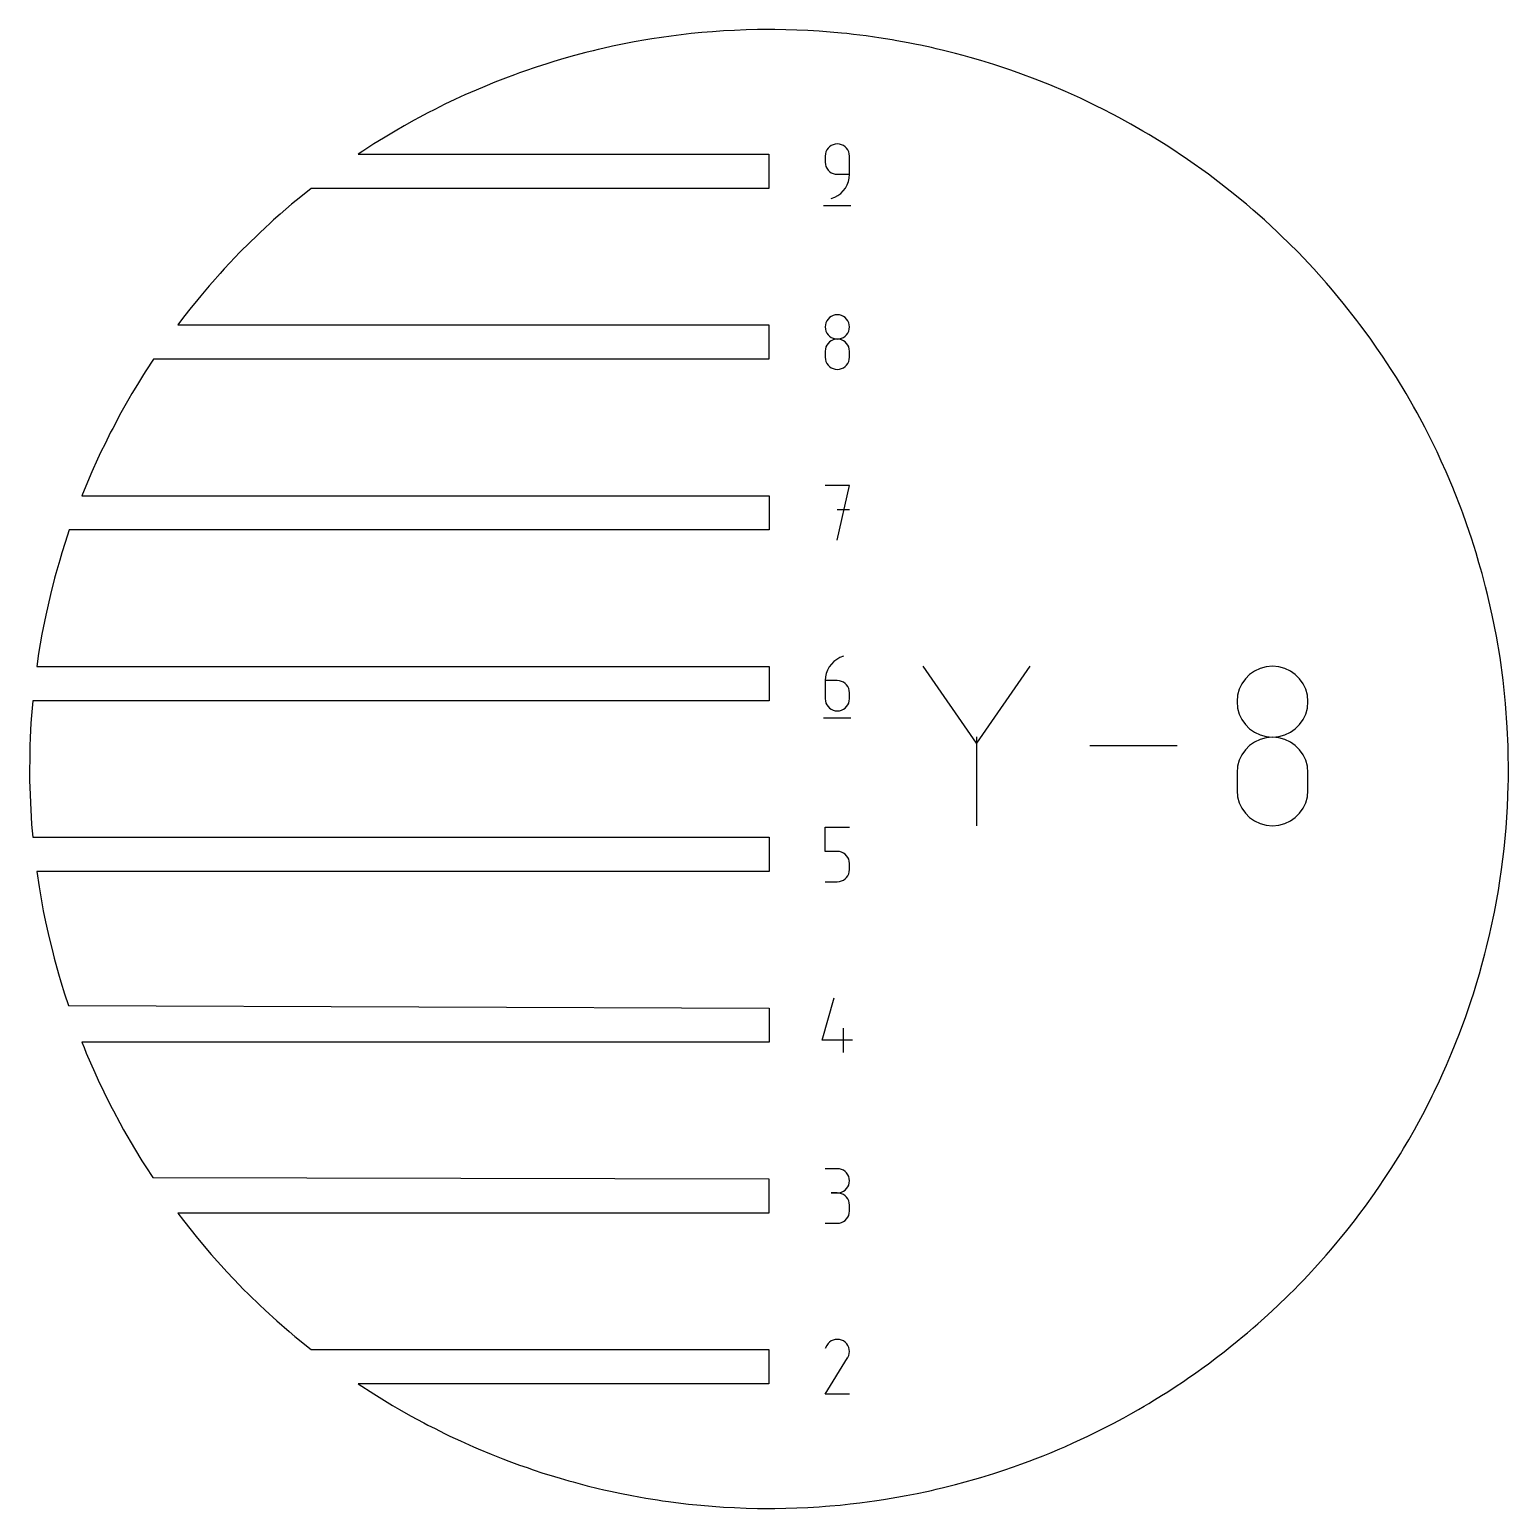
# Model space of a CAD drawing. Extents: x 0 to 1000, y 0 to 1000.
# Drawn here: x 200.6 to 373.8, y 385.2 to 558.4 of the extents above; entities that cross this region are included whole.
import ezdxf

# ---------------------------------------------------------------- set-up
doc = ezdxf.new("R2010")
doc.units = 0

msp = doc.modelspace()

# ---------------------------------------------------------------- linework, layer by layer
at = {"layer": 'annotation', "color": 1}
for p, q in [((293.823101, 543.823623), (293.800155, 543.567948)), ((293.889237, 544.064323), (293.823101, 543.823623)), ((293.994515, 544.286016), (293.889237, 544.064323)), ((294.134884, 544.484669), (293.994515, 544.286016)), ((294.306294, 544.656247), (294.134884, 544.484669)), ((294.504696, 544.796718), (294.306294, 544.656247)), ((294.726039, 544.902048), (294.504696, 544.796718)), ((294.966275, 544.968203), (294.726039, 544.902048)), ((295.221352, 544.991152), (294.966275, 544.968203)), ((295.476957, 544.968203), (295.221352, 544.991152)), ((295.221352, 544.991152), (295.221352, 544.991152)), ((295.717473, 544.902048), (295.476957, 544.968203)), ((295.938899, 544.796718), (295.717473, 544.902048)), ((296.137235, 544.656247), (295.938899, 544.796718)), ((296.30848, 544.484669), (296.137235, 544.656247)), ((296.448635, 544.286016), (296.30848, 544.484669)), ((296.553698, 544.064323), (296.448635, 544.286016)), ((296.619669, 543.823623), (296.553698, 544.064323)), ((296.642548, 543.567948), (296.619669, 543.823623)), ((293.800155, 543.567948), (293.800155, 542.856347)), ((293.800155, 542.856347), (293.800155, 542.856347)), ((293.800155, 542.856347), (293.823101, 542.600686)), ((293.823101, 542.600686), (293.889237, 542.360023)), ((293.889237, 542.360023), (293.994515, 542.138383)), ((293.994515, 542.138383), (294.134884, 541.939794)), ((296.642548, 541.433545), (296.642548, 543.567948)), ((296.642548, 543.567948), (296.642548, 543.567948)), ((294.134884, 541.939794), (294.306294, 541.768282)), ((294.306294, 541.768282), (294.504696, 541.627875)), ((294.504696, 541.627875), (294.726039, 541.522598)), ((294.726039, 541.522598), (294.966275, 541.456479)), ((294.966275, 541.456479), (295.221352, 541.433545)), ((295.221352, 541.433545), (296.642548, 541.433545)), ((296.37092, 540.194489), (296.519255, 540.587279)), ((296.519255, 540.587279), (296.611082, 541.002036)), ((296.611082, 541.002036), (296.642548, 541.433545)), ((294.510151, 538.591152), (294.916572, 538.742604)), ((294.916572, 538.742604), (295.289615, 538.947319)), ((295.289615, 538.947319), (295.625427, 539.200081)), ((295.625427, 539.200081), (295.920151, 539.495674)), ((295.920151, 539.495674), (296.169934, 539.828882)), ((296.169934, 539.828882), (296.37092, 540.194489)), ((293.622556, 537.791152), (296.822556, 537.791152)), ((294.510151, 538.591152), (294.510151, 538.591152)), ((294.503927, 524.78904), (294.305538, 524.648773)), ((294.725287, 524.894265), (294.503927, 524.78904)), ((294.965578, 524.960382), (294.725287, 524.894265)), ((295.220761, 524.983325), (294.965578, 524.960382)), ((295.475944, 524.960382), (295.220761, 524.983325)), ((295.220761, 524.983325), (295.220761, 524.983325)), ((295.716235, 524.894265), (295.475944, 524.960382)), ((295.937595, 524.78904), (295.716235, 524.894265)), ((296.135984, 524.648773), (295.937595, 524.78904)), ((293.822497, 523.818615), (293.799564, 523.564135)), ((293.799564, 523.564135), (293.799564, 523.564135)), ((293.799564, 523.564135), (293.82251, 523.308461)), ((293.8886, 524.058385), (293.822497, 523.818615)), ((293.82251, 523.308461), (293.888646, 523.06776)), ((293.993835, 524.279379), (293.8886, 524.058385)), ((293.888646, 523.06776), (293.993924, 522.846067)), ((294.134161, 524.47753), (293.993835, 524.279379)), ((294.305538, 524.648773), (294.134161, 524.47753)), ((296.307361, 524.47753), (296.135984, 524.648773)), ((296.447687, 524.279379), (296.307361, 524.47753)), ((296.447598, 522.846067), (296.552875, 523.06776)), ((296.552922, 524.058385), (296.447687, 524.279379)), ((296.552875, 523.06776), (296.619012, 523.308461)), ((296.619025, 523.818615), (296.552922, 524.058385)), ((296.619012, 523.308461), (296.641957, 523.564135)), ((296.641957, 523.564135), (296.619025, 523.818615)), ((296.641957, 523.564135), (296.641957, 523.564135)), ((293.993835, 521.435916), (293.8886, 521.214292)), ((294.134161, 521.634518), (293.993835, 521.435916)), ((293.993924, 522.846067), (294.134293, 522.647415)), ((294.305538, 521.806062), (294.134161, 521.634518)), ((294.134293, 522.647415), (294.305703, 522.475837)), ((294.503927, 521.946513), (294.305538, 521.806062)), ((294.305703, 522.475837), (294.504105, 522.335366)), ((294.725287, 522.051832), (294.503927, 521.946513)), ((294.504105, 522.335366), (294.725448, 522.230036)), ((294.965578, 522.117984), (294.725287, 522.051832)), ((294.725448, 522.230036), (294.965684, 522.16388)), ((295.220761, 522.140932), (294.965578, 522.117984)), ((294.965684, 522.16388), (295.220761, 522.140932)), ((295.220761, 522.140932), (295.475838, 522.16388)), ((295.475944, 522.117998), (295.220761, 522.140932)), ((295.220761, 522.140932), (295.220761, 522.140932)), ((295.220761, 522.140932), (295.220761, 522.140932)), ((295.475838, 522.16388), (295.716073, 522.230036)), ((295.716235, 522.051879), (295.475944, 522.117998)), ((295.716073, 522.230036), (295.937417, 522.335366)), ((295.937595, 521.946602), (295.716235, 522.051879)), ((295.937417, 522.335366), (296.135818, 522.475837)), ((296.135984, 521.806195), (295.937595, 521.946602)), ((296.135818, 522.475837), (296.307229, 522.647415)), ((296.307361, 521.634683), (296.135984, 521.806195)), ((296.307229, 522.647415), (296.447598, 522.846067)), ((296.447687, 521.436094), (296.307361, 521.634683)), ((296.552922, 521.214454), (296.447687, 521.436094)), ((293.822497, 520.973685), (293.799564, 520.71813)), ((293.799564, 520.71813), (293.799564, 520.010141)), ((293.799564, 520.010141), (293.799564, 520.010141)), ((293.799564, 520.010141), (293.82251, 519.754604)), ((293.8886, 521.214292), (293.822497, 520.973685)), ((293.82251, 519.754604), (293.888646, 519.514272)), ((296.552875, 519.514272), (296.619012, 519.754604)), ((296.619025, 520.973791), (296.552922, 521.214454)), ((296.619012, 519.754604), (296.641957, 520.010141)), ((296.641957, 520.71813), (296.619025, 520.973791)), ((296.641957, 520.010141), (296.641957, 520.71813)), ((296.641957, 520.71813), (296.641957, 520.71813)), ((293.888646, 519.514272), (293.993924, 519.293113)), ((293.993924, 519.293113), (294.134293, 519.095094)), ((294.134293, 519.095094), (294.305703, 518.924182)), ((294.305703, 518.924182), (294.504105, 518.784344)), ((294.504105, 518.784344), (294.725448, 518.679548)), ((294.725448, 518.679548), (294.965684, 518.613761)), ((294.965684, 518.613761), (295.220761, 518.590951)), ((295.220761, 518.590951), (295.475838, 518.613761)), ((295.220761, 518.590951), (295.220761, 518.590951)), ((295.475838, 518.613761), (295.716073, 518.679548)), ((295.716073, 518.679548), (295.937417, 518.784344)), ((295.937417, 518.784344), (296.135818, 518.924182)), ((296.135818, 518.924182), (296.307229, 519.095094)), ((296.307229, 519.095094), (296.447598, 519.293113)), ((296.447598, 519.293113), (296.552875, 519.514272)), ((296.645705, 504.991151), (293.7997, 504.991151)), ((295.222903, 498.591151), (296.645705, 504.991151)), ((296.645705, 502.141133), (295.222903, 502.141133)), ((295.937013, 484.991151), (295.529876, 484.838499)), ((295.937013, 484.991151), (295.937013, 484.991151)), ((294.073925, 483.382879), (293.925528, 482.989355)), ((294.275034, 483.749141), (294.073925, 483.382879)), ((294.525018, 484.082987), (294.275034, 483.749141)), ((294.820044, 484.379264), (294.525018, 484.082987)), ((295.156275, 484.632819), (294.820044, 484.379264)), ((295.529876, 484.838499), (295.156275, 484.632819)), ((311.534008, 474.826529), (305.294193, 483.850153)), ((317.77265, 483.850153), (311.534008, 474.826529)), ((344.090337, 483.258815), (343.510467, 482.848829)), ((344.737349, 483.566378), (344.090337, 483.258815)), ((345.439696, 483.759632), (344.737349, 483.566378)), ((346.185569, 483.826691), (345.439696, 483.759632)), ((346.931442, 483.759632), (346.185569, 483.826691)), ((346.185569, 483.826691), (346.185569, 483.826691)), ((347.633789, 483.566378), (346.931442, 483.759632)), ((348.280801, 483.258815), (347.633789, 483.566378)), ((348.860671, 482.848829), (348.280801, 483.258815)), ((293.833678, 482.573722), (293.802208, 482.141132)), ((293.802208, 482.141132), (293.802208, 480.013953)), ((295.223405, 482.141132), (293.802208, 482.141132)), ((293.925528, 482.989355), (293.833678, 482.573722)), ((295.479011, 482.118322), (295.223405, 482.141132)), ((295.719527, 482.052535), (295.479011, 482.118322)), ((295.940953, 481.947739), (295.719527, 482.052535)), ((296.139288, 481.807901), (295.940953, 481.947739)), ((296.310534, 481.636989), (296.139288, 481.807901)), ((296.450688, 481.43897), (296.310534, 481.636989)), ((342.599391, 481.769129), (342.2918, 481.123186)), ((343.009549, 482.348305), (342.599391, 481.769129)), ((343.510467, 482.848829), (343.009549, 482.348305)), ((349.361589, 482.348305), (348.860671, 482.848829)), ((349.771747, 481.769129), (349.361589, 482.348305)), ((350.079338, 481.123186), (349.771747, 481.769129)), ((293.802208, 480.013953), (293.802208, 480.013953)), ((293.802208, 480.013953), (293.825154, 479.758293)), ((293.825154, 479.758293), (293.89129, 479.517629)), ((296.555751, 481.217811), (296.450688, 481.43897)), ((296.621722, 480.977479), (296.555751, 481.217811)), ((296.555751, 479.517629), (296.621722, 479.758293)), ((296.644602, 480.721943), (296.621722, 480.977479)), ((296.621722, 479.758293), (296.644602, 480.013953)), ((296.644602, 480.013953), (296.644602, 480.721943)), ((296.644602, 480.721943), (296.644602, 480.721943)), ((342.098587, 480.422363), (342.031558, 479.678545)), ((342.2918, 481.123186), (342.098587, 480.422363)), ((350.272551, 480.422363), (350.079338, 481.123186)), ((350.33958, 479.678545), (350.272551, 480.422363)), ((293.89129, 479.517629), (293.996568, 479.295989)), ((293.996568, 479.295989), (294.136937, 479.0974)), ((294.136937, 479.0974), (294.308347, 478.925889)), ((294.308347, 478.925889), (294.506749, 478.785481)), ((294.506749, 478.785481), (294.728093, 478.680205)), ((294.728093, 478.680205), (294.968328, 478.614086)), ((294.968328, 478.614086), (295.223405, 478.591151)), ((295.223405, 478.591151), (295.479011, 478.614086)), ((295.223405, 478.591151), (295.223405, 478.591151)), ((295.479011, 478.614086), (295.719527, 478.680205)), ((295.719527, 478.680205), (295.940953, 478.785481)), ((295.940953, 478.785481), (296.139288, 478.925889)), ((296.139288, 478.925889), (296.310534, 479.0974)), ((296.310534, 479.0974), (296.450688, 479.295989)), ((296.450688, 479.295989), (296.555751, 479.517629)), ((342.031558, 479.678545), (342.031558, 479.678545)), ((342.031558, 479.678545), (342.098625, 478.931235)), ((342.098625, 478.931235), (342.291935, 478.227693)), ((342.291935, 478.227693), (342.599651, 477.579707)), ((349.771487, 477.579707), (350.079203, 478.227693)), ((350.079203, 478.227693), (350.272513, 478.931235)), ((350.272513, 478.931235), (350.33958, 479.678545)), ((350.33958, 479.678545), (350.33958, 479.678545)), ((293.624208, 477.791151), (296.824208, 477.791151)), ((342.599651, 477.579707), (343.009935, 476.999067)), ((343.009935, 476.999067), (343.51095, 476.497561)), ((343.51095, 476.497561), (344.090858, 476.086979)), ((348.28028, 476.086979), (348.860188, 476.497561)), ((348.860188, 476.497561), (349.361203, 476.999067)), ((349.361203, 476.999067), (349.771487, 477.579707)), ((311.534008, 475.552689), (311.534008, 465.14244)), ((344.090337, 474.950402), (343.510467, 474.53988)), ((344.737349, 475.25824), (344.090337, 474.950402)), ((344.090858, 476.086979), (344.737822, 475.779111)), ((345.439696, 475.451595), (344.737349, 475.25824)), ((344.737822, 475.779111), (345.440005, 475.585744)), ((346.185569, 475.518669), (345.439696, 475.451595)), ((345.440005, 475.585744), (346.185569, 475.518669)), ((346.185569, 475.518669), (346.931133, 475.585744)), ((346.931442, 475.451634), (346.185569, 475.518669)), ((346.185569, 475.518669), (346.185569, 475.518669)), ((346.185569, 475.518669), (346.185569, 475.518669)), ((346.931133, 475.585744), (347.633316, 475.779111)), ((347.633789, 475.258375), (346.931442, 475.451634)), ((347.633316, 475.779111), (348.28028, 476.086979)), ((348.280801, 474.950662), (347.633789, 475.258375)), ((348.860671, 474.540266), (348.280801, 474.950662)), ((335.018365, 474.496296), (324.789949, 474.496296)), ((342.599391, 473.457978), (342.2918, 472.810197)), ((343.009549, 474.038472), (342.599391, 473.457978)), ((343.510467, 474.53988), (343.009549, 474.038472)), ((349.361589, 474.038955), (348.860671, 474.540266)), ((349.771747, 473.4585), (349.361589, 474.038955)), ((350.079338, 472.81067), (349.771747, 473.4585)), ((342.098587, 472.106926), (342.031558, 471.359965)), ((342.031558, 471.359965), (342.031558, 469.290585)), ((342.2918, 472.810197), (342.098587, 472.106926)), ((350.272551, 472.107235), (350.079338, 472.81067)), ((350.33958, 471.359965), (350.272551, 472.107235)), ((350.33958, 469.290585), (350.33958, 471.359965)), ((350.33958, 471.359965), (350.33958, 471.359965)), ((342.031558, 469.290585), (342.031558, 469.290585)), ((342.031558, 469.290585), (342.098625, 468.543677)), ((342.098625, 468.543677), (342.291935, 467.841213)), ((342.291935, 467.841213), (342.599651, 467.194788)), ((349.771487, 467.194788), (350.079203, 467.841213)), ((350.079203, 467.841213), (350.272513, 468.543677)), ((350.272513, 468.543677), (350.33958, 469.290585)), ((342.599651, 467.194788), (343.009935, 466.615998)), ((343.009935, 466.615998), (343.51095, 466.11644)), ((343.51095, 466.11644), (344.090858, 465.707709)), ((348.28028, 465.707709), (348.860188, 466.11644)), ((348.860188, 466.11644), (349.361203, 466.615998)), ((349.361203, 466.615998), (349.771487, 467.194788)), ((293.802217, 462.141132), (293.802217, 464.991151)), ((293.802217, 464.991151), (296.64461, 464.991151)), ((344.090858, 465.707709), (344.737822, 465.401401)), ((344.737822, 465.401401), (345.440005, 465.209113)), ((345.440005, 465.209113), (346.185569, 465.14244)), ((346.185569, 465.14244), (346.931133, 465.209113)), ((346.185569, 465.14244), (346.185569, 465.14244)), ((346.931133, 465.209113), (347.633316, 465.401401)), ((347.633316, 465.401401), (348.28028, 465.707709)), ((295.223413, 462.141132), (293.802217, 462.141132)), ((295.478596, 462.118322), (295.223413, 462.141132)), ((295.718887, 462.052535), (295.478596, 462.118322)), ((295.940247, 461.947739), (295.718887, 462.052535)), ((296.138636, 461.807901), (295.940247, 461.947739)), ((296.310013, 461.636989), (296.138636, 461.807901)), ((296.450339, 461.43897), (296.310013, 461.636989)), ((296.555574, 461.217811), (296.450339, 461.43897)), ((296.621677, 460.977479), (296.555574, 461.217811)), ((296.64461, 460.721942), (296.621677, 460.977479)), ((296.64461, 460.013953), (296.64461, 460.721942)), ((296.64461, 460.721942), (296.64461, 460.721942)), ((296.138471, 458.925888), (296.309881, 459.0974)), ((296.309881, 459.0974), (296.45025, 459.295989)), ((296.45025, 459.295989), (296.555528, 459.517629)), ((296.555528, 459.517629), (296.621664, 459.758292)), ((296.621664, 459.758292), (296.64461, 460.013953)), ((293.802217, 458.591151), (295.223413, 458.591151)), ((295.223413, 458.591151), (295.47849, 458.614086)), ((295.223413, 458.591151), (295.223413, 458.591151)), ((295.47849, 458.614086), (295.718725, 458.680204)), ((295.718725, 458.680204), (295.940069, 458.785481)), ((295.940069, 458.785481), (296.138471, 458.925888)), ((293.446111, 440.013953), (294.8653, 444.991151)), ((296.999704, 440.013953), (293.446111, 440.013953)), ((295.934509, 438.591151), (295.934509, 441.433544)), ((295.220765, 424.983726), (293.799568, 424.983726)), ((295.47637, 424.960783), (295.220765, 424.983726)), ((295.716886, 424.894666), (295.47637, 424.960783)), ((295.938312, 424.78944), (295.716886, 424.894666)), ((296.136648, 424.649173), (295.938312, 424.78944)), ((296.307893, 424.477931), (296.136648, 424.649173)), ((296.448047, 424.27978), (296.307893, 424.477931)), ((296.136648, 422.476237), (296.307893, 422.647816)), ((296.307893, 422.647816), (296.448047, 422.846468)), ((296.55311, 424.058786), (296.448047, 424.27978)), ((296.448047, 422.846468), (296.55311, 423.068161)), ((296.619082, 423.819016), (296.55311, 424.058786)), ((296.55311, 423.068161), (296.619082, 423.308862)), ((296.641961, 423.564536), (296.619082, 423.819016)), ((296.619082, 423.308862), (296.641961, 423.564536)), ((296.641961, 423.564536), (296.641961, 423.564536)), ((295.220765, 422.141333), (294.509163, 422.141333)), ((294.509163, 422.141333), (295.220765, 422.141333)), ((295.220765, 422.141333), (295.47637, 422.164281)), ((295.47637, 422.11839), (295.220765, 422.141333)), ((295.220765, 422.141333), (295.220765, 422.141333)), ((295.47637, 422.164281), (295.716886, 422.230437)), ((295.716886, 422.052273), (295.47637, 422.11839)), ((295.716886, 422.230437), (295.938312, 422.335767)), ((295.938312, 421.947047), (295.716886, 422.052273)), ((295.938312, 422.335767), (296.136648, 422.476237)), ((296.136648, 421.80678), (295.938312, 421.947047)), ((296.307893, 421.635538), (296.136648, 421.80678)), ((296.448047, 421.437386), (296.307893, 421.635538)), ((296.55311, 421.216393), (296.448047, 421.437386)), ((296.619082, 420.976623), (296.55311, 421.216393)), ((296.641961, 420.722143), (296.619082, 420.976623)), ((296.307893, 419.096981), (296.448047, 419.295119)), ((296.448047, 419.295119), (296.55311, 419.51613)), ((296.55311, 419.51613), (296.619082, 419.755956)), ((296.619082, 419.755956), (296.641961, 420.010541)), ((296.641961, 420.010541), (296.641961, 420.722143)), ((296.641961, 420.722143), (296.641961, 420.722143)), ((293.799568, 418.591351), (295.220765, 418.591351)), ((295.220765, 418.591351), (295.47637, 418.614281)), ((295.220765, 418.591351), (295.220765, 418.591351)), ((295.47637, 418.614281), (295.716886, 418.680365)), ((295.716886, 418.680365), (295.938312, 418.785548)), ((295.938312, 418.785548), (296.136648, 418.925772)), ((296.136648, 418.925772), (296.307893, 419.096981)), ((293.991182, 404.279497), (293.804553, 403.921489)), ((294.139288, 404.489513), (293.991182, 404.279497)), ((294.316982, 404.664828), (294.139288, 404.489513)), ((294.51886, 404.804038), (294.316982, 404.664828)), ((294.739517, 404.905738), (294.51886, 404.804038)), ((294.973549, 404.968525), (294.739517, 404.905738)), ((295.215552, 404.990995), (294.973549, 404.968525)), ((295.460121, 404.971743), (295.215552, 404.990995)), ((295.701854, 404.909367), (295.460121, 404.971743)), ((295.935344, 404.802462), (295.701854, 404.909367)), ((296.144176, 404.654171), (295.935344, 404.802462)), ((295.935344, 404.802462), (295.935344, 404.802462)), ((296.318782, 404.476223), (296.144176, 404.654171)), ((296.45761, 404.274071), (296.318782, 404.476223)), ((296.559107, 404.05317), (296.45761, 404.274071)), ((296.621721, 403.818973), (296.559107, 404.05317)), ((296.643898, 403.576933), (296.621721, 403.818973)), ((296.624087, 403.332506), (296.643898, 403.576933)), ((293.800539, 398.591099), (296.427003, 402.819369)), ((296.427003, 402.819369), (296.430143, 402.823254)), ((296.427003, 402.819369), (296.427003, 402.819369)), ((296.430143, 402.823254), (296.433154, 402.827173)), ((296.433154, 402.827173), (296.436056, 402.831157)), ((296.436056, 402.831157), (296.438869, 402.83524)), ((296.438869, 402.83524), (296.441612, 402.839456)), ((296.441612, 402.839456), (296.444306, 402.843837)), ((296.444306, 402.843837), (296.44697, 402.848416)), ((296.44697, 402.848416), (296.449625, 402.853226)), ((296.449625, 402.853226), (296.452289, 402.8583)), ((296.452289, 402.8583), (296.560735, 403.091143)), ((296.452289, 402.8583), (296.452289, 402.8583)), ((296.560735, 403.091143), (296.624087, 403.332506)), ((296.642932, 398.591099), (293.800539, 398.591099))]:
    msp.add_line(p, q, dxfattribs=at)
at = {"layer": 'boundary', "color": 5}
for p, q in [((276.922754, 557.774794), (275.776308, 557.626249)), ((278.09371, 557.911052), (276.922754, 557.774794)), ((279.35247, 558.032279), (278.09371, 557.911052)), ((280.624409, 558.136807), (279.35247, 558.032279)), ((281.888009, 558.222732), (280.624409, 558.136807)), ((283.193895, 558.292601), (281.888009, 558.222732)), ((284.539979, 558.344331), (283.193895, 558.292601)), ((285.882197, 558.375294), (284.539979, 558.344331)), ((286.713133, 558.381686), (285.882197, 558.375294)), ((287.222488, 558.385604), (286.713133, 558.381686)), ((287.89415, 558.383014), (287.222488, 558.385604)), ((289.208887, 558.362967), (287.89415, 558.383014)), ((290.484432, 558.324596), (289.208887, 558.362967)), ((291.783249, 558.266462), (290.484432, 558.324596)), ((293.091188, 558.188595), (291.783249, 558.266462)), ((294.403747, 558.091116), (293.091188, 558.188595)), ((295.719842, 557.974122), (294.403747, 558.091116)), ((296.329837, 557.911052), (295.719842, 557.974122)), ((297.132431, 557.821973), (296.329837, 557.911052)), ((298.590999, 557.636865), (297.132431, 557.821973)), ((267.230776, 556.045951), (266.631503, 555.899054)), ((267.775306, 556.171362), (267.230776, 556.045951)), ((268.91265, 556.42955), (267.775306, 556.171362)), ((270.066547, 556.676785), (268.91265, 556.42955)), ((271.447497, 556.9388), (270.066547, 556.676785)), ((272.806899, 557.177127), (271.447497, 556.9388)), ((273.488207, 557.286676), (272.806899, 557.177127)), ((274.631945, 557.46349), (273.488207, 557.286676)), ((275.776308, 557.626249), (274.631945, 557.46349)), ((299.582988, 557.499525), (298.590999, 557.636865)), ((300.097927, 557.420883), (299.582988, 557.499525)), ((300.876802, 557.301933), (300.097927, 557.420883)), ((301.658714, 557.171427), (300.876802, 557.301933)), ((302.187858, 557.083111), (301.658714, 557.171427)), ((303.518079, 556.842355), (302.187858, 557.083111)), ((304.483655, 556.654097), (303.518079, 556.842355)), ((304.982079, 556.54988), (304.483655, 556.654097)), ((306.244212, 556.271679), (304.982079, 556.54988)), ((306.804527, 556.140049), (306.244212, 556.271679)), ((307.644529, 555.942711), (306.804527, 556.140049)), ((261.1902, 554.381218), (259.968409, 553.991427)), ((262.02887, 554.636393), (261.1902, 554.381218)), ((263.181046, 554.980502), (262.02887, 554.636393)), ((264.45901, 555.347292), (263.181046, 554.980502)), ((265.77097, 555.688119), (264.45901, 555.347292)), ((266.631503, 555.899054), (265.77097, 555.688119)), ((309.072853, 555.58664), (307.644529, 555.942711)), ((309.981159, 555.347291), (309.072853, 555.58664)), ((310.787597, 555.119472), (309.981159, 555.347291)), ((312.024017, 554.757665), (310.787597, 555.119472)), ((313.053237, 554.441406), (312.024017, 554.757665)), ((313.552598, 554.287963), (313.053237, 554.441406)), ((314.474224, 553.991427), (313.552598, 554.287963)), ((256.36586, 552.707222), (255.119238, 552.214149)), ((257.433472, 553.09798), (256.36586, 552.707222)), ((258.014774, 553.310745), (257.433472, 553.09798)), ((258.581883, 553.509879), (258.014774, 553.310745)), ((259.968409, 553.991427), (258.581883, 553.509879)), ((315.554615, 553.618799), (314.474224, 553.991427)), ((316.731806, 553.202184), (315.554615, 553.618799)), ((318.399049, 552.587261), (316.731806, 553.202184)), ((320.098419, 551.901767), (318.399049, 552.587261)), ((252.913369, 551.303943), (251.615245, 550.724732)), ((253.959043, 551.738678), (252.913369, 551.303943)), ((255.119238, 552.214149), (253.959043, 551.738678)), ((321.926604, 551.13566), (320.098419, 551.901767)), ((323.686861, 550.333436), (321.926604, 551.13566)), ((248.070112, 549.025323), (247.275231, 548.621459)), ((249.276581, 549.637453), (248.070112, 549.025323)), ((250.439272, 550.181959), (249.276581, 549.637453)), ((251.100563, 550.491651), (250.439272, 550.181959)), ((251.615245, 550.724732), (251.100563, 550.491651)), ((325.57688, 549.433068), (323.686861, 550.333436)), ((326.330802, 549.047815), (325.57688, 549.433068)), ((327.538514, 548.430675), (326.330802, 549.047815)), ((245.678824, 547.769855), (244.483972, 547.100203)), ((246.267202, 548.093525), (245.678824, 547.769855)), ((247.275231, 548.621459), (246.267202, 548.093525)), ((328.178761, 548.093525), (327.538514, 548.430675)), ((329.578355, 547.319388), (328.178761, 548.093525)), ((331.009557, 546.50479), (329.578355, 547.319388)), ((242.077151, 545.681381), (240.940388, 544.986681)), ((243.43242, 546.50479), (242.077151, 545.681381)), ((244.483972, 547.100203), (243.43242, 546.50479)), ((331.703723, 546.089926), (331.009557, 546.50479)), ((333.922773, 544.719878), (331.703723, 546.089926)), ((239.659488, 544.148823), (239.116383, 543.791152)), ((240.940388, 544.986681), (239.659488, 544.148823)), ((336.244642, 543.182904), (333.922773, 544.719878)), ((239.116383, 543.791152), (287.222556, 543.791152)), ((287.222556, 543.791152), (287.222556, 539.791152)), ((338.679551, 541.447955), (336.244642, 543.182904)), ((341.239048, 539.478134), (338.679551, 541.447955)), ((232.398283, 538.81377), (231.308794, 537.922434)), ((233.597231, 539.791152), (232.398283, 538.81377)), ((287.222556, 539.791152), (233.597231, 539.791152)), ((343.132865, 537.922435), (341.239048, 539.478134)), ((231.308794, 537.922434), (229.994094, 536.773807)), ((343.936216, 537.229475), (343.132865, 537.922435)), ((345.234621, 536.085301), (343.936216, 537.229475)), ((228.795507, 535.70333), (228.198778, 535.153089)), ((229.209747, 536.085301), (228.795507, 535.70333)), ((229.994094, 536.773807), (229.209747, 536.085301)), ((346.785879, 534.649335), (345.234621, 536.085301)), ((226.431049, 533.452507), (225.264771, 532.298832)), ((227.197221, 534.210397), (226.431049, 533.452507)), ((227.60744, 534.596506), (227.197221, 534.210397)), ((228.198778, 535.153089), (227.60744, 534.596506)), ((347.250508, 534.210397), (346.785879, 534.649335)), ((348.082313, 533.384542), (347.250508, 534.210397)), ((225.264771, 532.298832), (224.095299, 531.059378)), ((349.175845, 532.298831), (348.082313, 533.384542)), ((349.805015, 531.641926), (349.175845, 532.298831)), ((223.428181, 530.351724), (222.941331, 529.808244)), ((224.095299, 531.059378), (223.428181, 530.351724)), ((351.017047, 530.351724), (349.805015, 531.641926)), ((352.513784, 528.675001), (351.017047, 530.351724)), ((221.660314, 528.370244), (220.67714, 527.192469)), ((222.040896, 528.803069), (221.660314, 528.370244)), ((222.941331, 529.808244), (222.040896, 528.803069)), ((353.013084, 528.102083), (352.513784, 528.675001)), ((220.67714, 527.192469), (219.978475, 526.355523)), ((354.466212, 526.355523), (353.013084, 528.102083)), ((219.561981, 525.829429), (218.66242, 524.693153)), ((219.978475, 526.355523), (219.561981, 525.829429)), ((356.08119, 524.308742), (354.466212, 526.355523)), ((218.66242, 524.693153), (217.982092, 523.791152)), ((217.982092, 523.791152), (287.221563, 523.791152)), ((287.221563, 523.791152), (287.221564, 519.791151)), ((356.432537, 523.838646), (356.08119, 524.308742)), ((357.613116, 522.231141), (356.432537, 523.838646)), ((358.413611, 521.078773), (357.613116, 522.231141)), ((215.145374, 519.791152), (214.261813, 518.427862)), ((287.221564, 519.791151), (215.145374, 519.791152)), ((359.076916, 520.123899), (358.413611, 521.078773)), ((360.089424, 518.58005), (359.076916, 520.123899)), ((213.966572, 517.971511), (213.256247, 516.805375)), ((214.261813, 518.427862), (213.966572, 517.971511)), ((360.694323, 517.621795), (360.089424, 518.58005)), ((213.256247, 516.805375), (212.611796, 515.747392)), ((361.832641, 515.747392), (360.694323, 517.621795)), ((212.263498, 515.138343), (211.32428, 513.496)), ((212.611796, 515.747392), (212.263498, 515.138343)), ((362.690279, 514.243168), (361.832641, 515.747392)), ((211.32428, 513.496), (210.365403, 511.680892)), ((363.116278, 513.496), (362.690279, 514.243168)), ((364.014135, 511.814215), (363.116278, 513.496)), ((210.12183, 511.218714), (209.467538, 509.888807)), ((210.365403, 511.680892), (210.12183, 511.218714)), ((364.445083, 510.978169), (364.014135, 511.814215)), ((365.456263, 508.916949), (364.445083, 510.978169)), ((209.467538, 509.888807), (208.989402, 508.91695)), ((208.596366, 508.058164), (207.925416, 506.592143)), ((208.989402, 508.91695), (208.596366, 508.058164)), ((365.949418, 507.83633), (365.456263, 508.916949)), ((366.517222, 506.592143), (365.949418, 507.83633)), ((207.925416, 506.592143), (207.009923, 504.432993)), ((367.291116, 504.761716), (366.517222, 506.592143)), ((207.009923, 504.432993), (206.756667, 503.791151)), ((367.50927, 504.245735), (367.291116, 504.761716)), ((368.242361, 502.365122), (367.50927, 504.245735)), ((206.756667, 503.791151), (287.223706, 503.791151)), ((287.223706, 503.791151), (287.223706, 499.791151)), ((368.47259, 501.755306), (368.242361, 502.365122)), ((369.268768, 499.493933), (368.47259, 501.755306)), ((205.283288, 499.791151), (204.794734, 498.300557)), ((287.223706, 499.791151), (205.283288, 499.791151)), ((369.482784, 498.826374), (369.268768, 499.493933)), ((370.038986, 497.091502), (369.482784, 498.826374)), ((204.406061, 497.091503), (204.156078, 496.230478)), ((204.794734, 498.300557), (204.406061, 497.091503)), ((370.370749, 495.945691), (370.038986, 497.091502)), ((204.156078, 496.230478), (203.703998, 494.67336)), ((370.739144, 494.67336), (370.370749, 495.945691)), ((203.560936, 494.122237), (203.072615, 492.241019)), ((203.703998, 494.67336), (203.560936, 494.122237)), ((371.14361, 493.110975), (370.739144, 494.67336)), ((203.072615, 492.241019), (202.512297, 489.795977)), ((371.36882, 492.241019), (371.14361, 493.110975)), ((371.807781, 490.320334), (371.36882, 492.241019)), ((371.92762, 489.795977), (371.807781, 490.320334)), ((202.512297, 489.795977), (202.07432, 487.564527)), ((372.415199, 487.339758), (371.92762, 489.795977)), ((202.07432, 487.564527), (201.689988, 485.299814)), ((372.832172, 484.865685), (372.415199, 487.339758)), ((201.689988, 485.299814), (201.470021, 483.791151)), ((201.470021, 483.791151), (287.224208, 483.791151)), ((287.224208, 483.791151), (287.224208, 479.791151)), ((373.192262, 482.197551), (372.832172, 484.865685)), ((373.476351, 479.454446), (373.192262, 482.197551)), ((200.998045, 479.791151), (200.864923, 478.070389)), ((287.224208, 479.791151), (200.998045, 479.791151)), ((200.864923, 478.070389), (200.793604, 477.148467)), ((373.676472, 476.668886), (373.476351, 479.454446)), ((200.793604, 477.148467), (200.716052, 475.476097)), ((373.778136, 474.470773), (373.676472, 476.668886)), ((200.716052, 475.476097), (200.669436, 474.470773)), ((200.644192, 472.836521), (200.62804, 471.791154)), ((200.669436, 474.470773), (200.644192, 472.836521)), ((373.786474, 473.929663), (373.778136, 474.470773)), ((373.81727, 471.511277), (373.786474, 473.929663)), ((200.62804, 471.791154), (200.63436, 470.974539)), ((373.809064, 470.447948), (373.81727, 471.511277)), ((200.63436, 470.974539), (200.638436, 470.447949)), ((200.638436, 470.447949), (200.688268, 468.821555)), ((373.700514, 467.352958), (373.792735, 469.91373)), ((373.792735, 469.91373), (373.809064, 470.447948)), ((200.688268, 468.821555), (200.71891, 467.821488)), ((200.71891, 467.821488), (200.818233, 466.179769)), ((200.818233, 466.179769), (200.872603, 465.281105)), ((373.540451, 464.89156), (373.700514, 467.352958)), ((200.872603, 465.281105), (201.006958, 463.791151)), ((373.311936, 462.440031), (373.540451, 464.89156)), ((201.006958, 463.791151), (287.224216, 463.791151)), ((287.224216, 463.791151), (287.224216, 459.791151)), ((373.01902, 460.024702), (373.311936, 462.440031)), ((287.224216, 459.791151), (201.465636, 459.791151)), ((201.465636, 459.791151), (201.736749, 457.988923)), ((372.81633, 458.673869), (373.01902, 460.024702)), ((201.736749, 457.988923), (202.231298, 455.183048)), ((372.185008, 455.036676), (372.649022, 457.574522)), ((372.649022, 457.574522), (372.81633, 458.673869)), ((202.231298, 455.183048), (202.503484, 453.872753)), ((202.503484, 453.872753), (202.792275, 452.524307)), ((371.767258, 453.080776), (372.185008, 455.036676)), ((202.792275, 452.524307), (203.372011, 450.152095)), ((371.260979, 450.934743), (371.648403, 452.524307)), ((371.648403, 452.524307), (371.767258, 453.080776)), ((371.07023, 450.152095), (371.260979, 450.934743)), ((203.372011, 450.152095), (203.513102, 449.637402)), ((203.513102, 449.637402), (204.018814, 447.79259)), ((370.425175, 447.79259), (370.714262, 448.850019)), ((370.714262, 448.850019), (371.07023, 450.152095)), ((204.018814, 447.79259), (204.297053, 446.877961)), ((204.297053, 446.877961), (204.732303, 445.44718)), ((370.124333, 446.800954), (370.425175, 447.79259)), ((204.732303, 445.44718), (205.191125, 444.076188)), ((369.493517, 444.787719), (369.713619, 445.44718)), ((369.713619, 445.44718), (370.124333, 446.800954)), ((205.191125, 444.076188), (287.22371, 443.791151)), ((287.22371, 443.791151), (287.22371, 439.791151)), ((368.824151, 442.810494), (369.493517, 444.787719)), ((368.090456, 440.804146), (368.824151, 442.810494)), ((367.168372, 438.50925), (368.090456, 440.804146)), ((287.22371, 439.791151), (206.759667, 439.791151)), ((206.759667, 439.791151), (207.009936, 439.160606)), ((207.009936, 439.160606), (207.2724, 438.50925)), ((207.2724, 438.50925), (208.262878, 436.233898)), ((366.56211, 437.112553), (367.168372, 438.50925)), ((366.180717, 436.233898), (366.56211, 437.112553)), ((208.262878, 436.233898), (208.678134, 435.347075)), ((208.678134, 435.347075), (209.318534, 433.97943)), ((365.128071, 433.97943), (365.739079, 435.288032)), ((365.739079, 435.288032), (366.180717, 436.233898)), ((209.318534, 433.97943), (210.158892, 432.304848)), ((364.011004, 431.747171), (364.888163, 433.499995)), ((364.888163, 433.499995), (365.128071, 433.97943)), ((210.158892, 432.304848), (210.438752, 431.747172)), ((210.438752, 431.747172), (211.179015, 430.366351)), ((363.085278, 430.042569), (364.011004, 431.747171)), ((211.179015, 430.366351), (211.629998, 429.538428)), ((211.629998, 429.538428), (212.89736, 427.354501)), ((362.137148, 428.372882), (362.81149, 429.538428)), ((362.81149, 429.538428), (363.085278, 430.042569)), ((361.547948, 427.354501), (362.137148, 428.372882)), ((212.89736, 427.354501), (213.786515, 425.912807)), ((360.089419, 424.994717), (361.169714, 426.739381)), ((361.169714, 426.739381), (361.547948, 427.354501)), ((213.786515, 425.912807), (214.228184, 425.196675)), ((214.228184, 425.196675), (215.05163, 423.937755)), ((359.157928, 423.589878), (360.089419, 424.994717)), ((215.05163, 423.937755), (287.221567, 423.791151)), ((287.221567, 423.791151), (287.221567, 419.791151)), ((358.114419, 422.074245), (358.810704, 423.066209)), ((358.810704, 423.066209), (359.157928, 423.589878)), ((357.060476, 420.593855), (358.114419, 422.074245)), ((287.221567, 419.791151), (217.984563, 419.791151)), ((217.984563, 419.791151), (218.6466, 418.901622)), ((355.786942, 418.892369), (356.432531, 419.747451)), ((356.432531, 419.747451), (357.060476, 420.593855)), ((218.6466, 418.901622), (220.285159, 416.851439)), ((354.160551, 416.851439), (354.879719, 417.753911)), ((354.879719, 417.753911), (355.786942, 418.892369)), ((220.285159, 416.851439), (221.913348, 414.919793)), ((353.013077, 415.485554), (353.771695, 416.388567)), ((353.771695, 416.388567), (354.160551, 416.851439)), ((221.913348, 414.919793), (223.763388, 412.867568)), ((351.50075, 413.774963), (352.463047, 414.84278)), ((352.463047, 414.84278), (353.013077, 415.485554)), ((223.763388, 412.867568), (225.212398, 411.344848)), ((349.805012, 411.941656), (350.354658, 412.521292)), ((350.354658, 412.521292), (351.50075, 413.774963)), ((225.212398, 411.344848), (225.6179, 410.926964)), ((225.6179, 410.926964), (226.360163, 410.199482)), ((348.013691, 410.12984), (348.82401, 410.926964)), ((348.82401, 410.926964), (349.191172, 411.306736)), ((349.191172, 411.306736), (349.805012, 411.941656)), ((226.360163, 410.199482), (227.561464, 409.022102)), ((227.561464, 409.022102), (228.198778, 408.427704)), ((345.645041, 407.880427), (346.785878, 408.926874)), ((346.785878, 408.926874), (348.013691, 410.12984)), ((228.198778, 408.427704), (229.592659, 407.154102)), ((229.592659, 407.154102), (231.019009, 405.913334)), ((344.455614, 406.80691), (344.853191, 407.154102)), ((344.853191, 407.154102), (345.645041, 407.880427)), ((231.019009, 405.913334), (231.711181, 405.324066)), ((231.711181, 405.324066), (233.601844, 403.791151)), ((342.048797, 404.767784), (342.732115, 405.324066)), ((342.732115, 405.324066), (343.254278, 405.770411)), ((343.254278, 405.770411), (343.93621, 406.353333)), ((343.93621, 406.353333), (344.455614, 406.80691)), ((233.601844, 403.791151), (287.222538, 403.791151)), ((287.222538, 403.791151), (287.222538, 399.79115)), ((340.516072, 403.533066), (341.239054, 404.108581)), ((341.239054, 404.108581), (342.048797, 404.767784)), ((338.195736, 401.782161), (338.679556, 402.140488)), ((338.679556, 402.140488), (339.631139, 402.862048)), ((339.631139, 402.862048), (340.516072, 403.533066)), ((334.786014, 399.433256), (335.760641, 400.072376)), ((335.760641, 400.072376), (336.244642, 400.405532)), ((336.244642, 400.405532), (337.208313, 401.085469)), ((337.208313, 401.085469), (338.195736, 401.782161)), ((287.222538, 399.79115), (239.110944, 399.791151)), ((239.110944, 399.791151), (240.940391, 398.597108)), ((240.940391, 398.597108), (243.141441, 397.254948)), ((332.36993, 397.900114), (333.198978, 398.404703)), ((333.198978, 398.404703), (333.922778, 398.867182)), ((333.922778, 398.867182), (334.786014, 399.433256)), ((243.141441, 397.254948), (243.947285, 396.780135)), ((243.947285, 396.780135), (245.250393, 396.048941)), ((329.578351, 396.261782), (330.497359, 396.780135)), ((330.497359, 396.780135), (331.166354, 397.176367)), ((331.166354, 397.176367), (331.703724, 397.494639)), ((331.703724, 397.494639), (332.36993, 397.900114)), ((245.250393, 396.048941), (246.808365, 395.199623)), ((246.808365, 395.199623), (247.275235, 394.957336)), ((247.275235, 394.957336), (248.111673, 394.536225)), ((326.374623, 394.557051), (327.538514, 395.146384)), ((327.538514, 395.146384), (328.761721, 395.814166)), ((328.761721, 395.814166), (329.578351, 396.261782)), ((248.111673, 394.536225), (249.223132, 393.976653)), ((249.223132, 393.976653), (249.864089, 393.664089)), ((249.864089, 393.664089), (251.10056, 393.090355)), ((322.826832, 392.858771), (323.68686, 393.247115)), ((323.68686, 393.247115), (324.58009, 393.664088)), ((324.58009, 393.664088), (325.192601, 393.964589)), ((325.192601, 393.964589), (326.374623, 394.557051)), ((251.10056, 393.090355), (252.631224, 392.403551)), ((252.631224, 392.403551), (253.150056, 392.174439)), ((253.150056, 392.174439), (254.666858, 391.549709)), ((254.666858, 391.549709), (256.039126, 391.005167)), ((319.322455, 391.369577), (320.09842, 391.67967)), ((320.09842, 391.67967), (321.291698, 392.174439)), ((321.291698, 392.174439), (321.862507, 392.423327)), ((321.862507, 392.423327), (322.826832, 392.858771)), ((256.039126, 391.005167), (256.743177, 390.731552)), ((256.743177, 390.731552), (258.014774, 390.270542)), ((258.014774, 390.270542), (258.883108, 389.96853)), ((258.883108, 389.96853), (259.617643, 389.713054)), ((259.617643, 389.713054), (260.74976, 389.336276)), ((314.721268, 389.679235), (315.86168, 390.073054)), ((315.86168, 390.073054), (316.731804, 390.378074)), ((316.731804, 390.378074), (317.699581, 390.731552)), ((317.699581, 390.731552), (318.389678, 390.996813)), ((318.389678, 390.996813), (319.322455, 391.369577)), ((260.74976, 389.336276), (261.431182, 389.124501)), ((261.431182, 389.124501), (262.753743, 388.725975)), ((262.753743, 388.725975), (263.764916, 388.436406)), ((263.764916, 388.436406), (264.279609, 388.289014)), ((264.279609, 388.289014), (265.384162, 387.989429)), ((265.384162, 387.989429), (265.919755, 387.853819)), ((307.64453, 387.637847), (309.068884, 387.989429)), ((309.068884, 387.989429), (310.186485, 388.296844)), ((310.186485, 388.296844), (311.310349, 388.617473)), ((311.310349, 388.617473), (312.02402, 388.824297)), ((312.02402, 388.824297), (313.552595, 389.289469)), ((313.552595, 389.289469), (314.721268, 389.679235)), ((265.919755, 387.853819), (267.230777, 387.53562)), ((267.230777, 387.53562), (267.885757, 387.386256)), ((267.885757, 387.386256), (268.66178, 387.20929)), ((268.66178, 387.20929), (269.750508, 386.97714)), ((269.750508, 386.97714), (271.165775, 386.691785)), ((271.165775, 386.691785), (272.806899, 386.402946)), ((272.806899, 386.402946), (274.146905, 386.189653)), ((300.115332, 386.164279), (300.876803, 386.279399)), ((300.876803, 386.279399), (302.18786, 386.496012)), ((302.18786, 386.496012), (303.280551, 386.691785)), ((303.280551, 386.691785), (304.585839, 386.954284)), ((304.585839, 386.954284), (305.69791, 387.192886)), ((305.69791, 387.192886), (306.244213, 387.312116)), ((306.244213, 387.312116), (306.815486, 387.445)), ((306.815486, 387.445), (307.64453, 387.637847)), ((274.146905, 386.189653), (274.762371, 386.100598)), ((274.762371, 386.100598), (275.469559, 385.998272)), ((275.469559, 385.998272), (276.298741, 385.890371)), ((276.298741, 385.890371), (277.785256, 385.711701)), ((277.785256, 385.711701), (279.227111, 385.562218)), ((279.227111, 385.562218), (280.578901, 385.444133)), ((280.578901, 385.444133), (281.88801, 385.355397)), ((281.88801, 385.355397), (283.193895, 385.286255)), ((283.193895, 385.286255), (284.539979, 385.235061)), ((284.539979, 385.235061), (285.882197, 385.204418)), ((285.882197, 385.204418), (287.222488, 385.194216)), ((287.222488, 385.194216), (287.894151, 385.196777)), ((287.894151, 385.196777), (289.208887, 385.216623)), ((289.208887, 385.216623), (290.484432, 385.254591)), ((290.484432, 385.254591), (291.783248, 385.312123)), ((291.783248, 385.312123), (293.091188, 385.389183)), ((293.091188, 385.389183), (293.838846, 385.444133)), ((293.838846, 385.444133), (294.359361, 385.484578)), ((294.359361, 385.484578), (295.55434, 385.595041)), ((295.55434, 385.595041), (296.7371, 385.720477)), ((296.7371, 385.720477), (297.874523, 385.855762)), ((297.874523, 385.855762), (298.995473, 386.003277)), ((298.995473, 386.003277), (299.582988, 386.083799)), ((299.582988, 386.083799), (300.115332, 386.164279))]:
    msp.add_line(p, q, dxfattribs=at)

doc.saveas('drawing.dxf')
